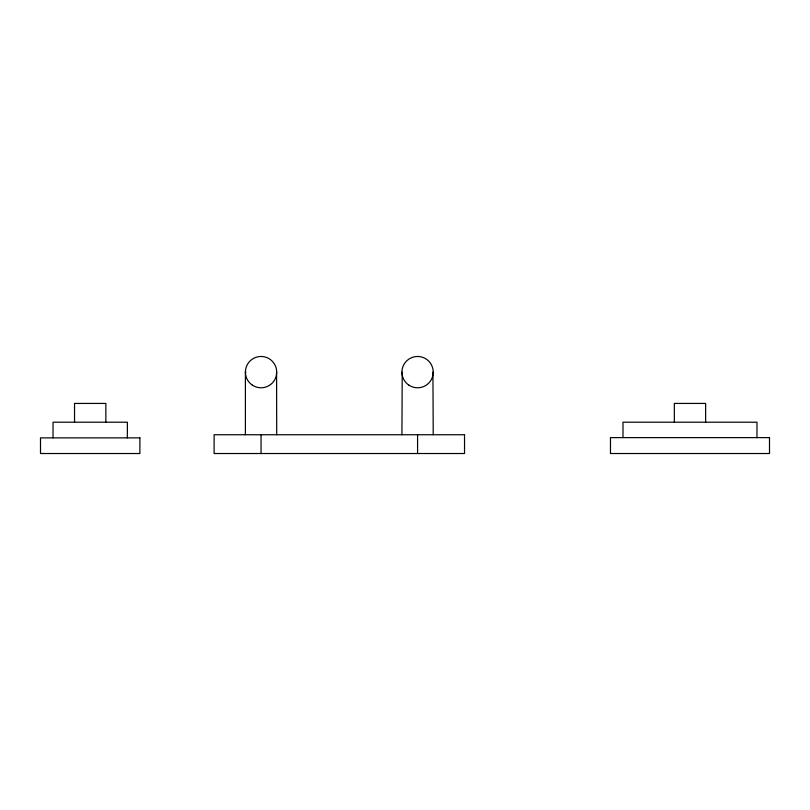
<?xml version="1.0" encoding="UTF-8"?>
<svg xmlns="http://www.w3.org/2000/svg" width="810" height="810" viewBox="0 0 810 810"><rect width="100%" height="100%" fill="white"/><g stroke="black" fill="none" stroke-linecap="round" stroke-linejoin="round"><path stroke-width="1.21" d="M245.936 372.134L245.4 372.134L245.4 434.737M276.575 372.134L276.706 434.737M402.226 372.134L401.922 434.737M432.925 372.134L433.228 434.737M756.975 437.623L756.975 422.212L622.991 422.212L622.991 437.623M705.642 422.212L705.642 403.431L674.335 403.431L674.335 422.212M417.575 434.737L417.575 453.519M261.053 434.737L261.053 453.519M127.372 437.866L127.372 422.212L53.025 422.212L53.025 437.866M105.847 422.212L105.847 403.431L74.54 403.431L74.54 422.212M464.535 434.737L214.103 434.737L214.103 453.519L464.535 453.519L464.535 434.737M769.5 437.623L610.477 437.623L610.477 453.519L769.5 453.519L769.5 437.623M139.887 437.866L40.5 437.866L40.5 453.519L139.887 453.519L139.887 437.866M252.356 385.145A15.653 15.653 0 0 0 276.676 373.157A15.653 15.653 0 0 0 254.127 358.091A15.653 15.653 0 0 0 252.356 385.145M408.878 385.145A15.653 15.653 0 0 0 433.198 373.157A15.653 15.653 0 0 0 410.65 358.091A15.653 15.653 0 0 0 408.878 385.145"/></g></svg>
